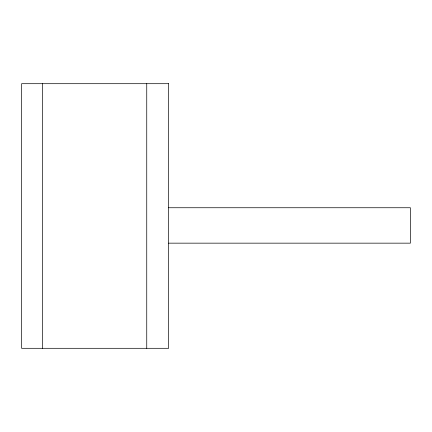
<?xml version="1.0" encoding="UTF-8"?>
<svg xmlns="http://www.w3.org/2000/svg" width="432" height="432" viewBox="0 0 432 432"><rect width="100%" height="100%" fill="white"/><g stroke="black" fill="none" stroke-linecap="round" stroke-linejoin="round"><path stroke-width="0.65" d="M168.658 207.743L410.4 207.743L410.4 243.157L168.658 243.157M146.745 83.695L146.745 348.305M42.552 83.695L42.552 348.305M168.658 83.695L21.6 83.695L21.6 348.305L168.658 348.305L168.658 83.695"/></g></svg>
